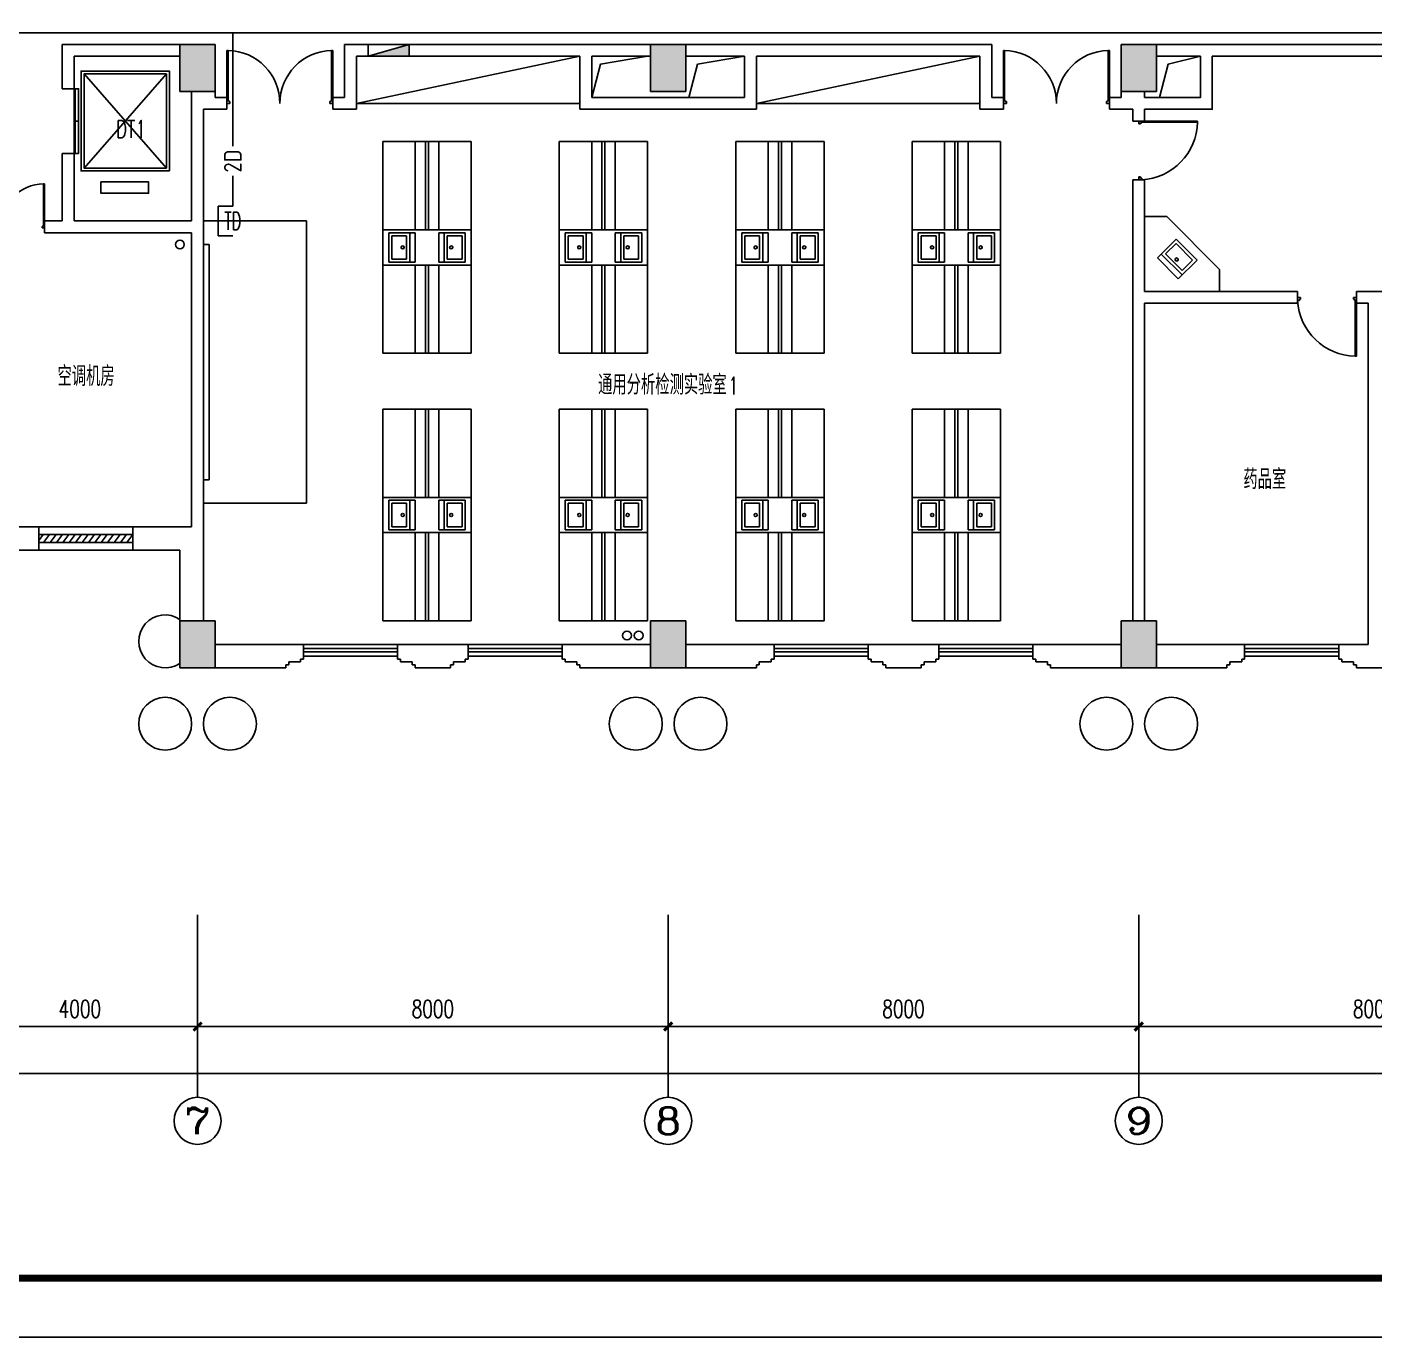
# Model space of a CAD drawing. Extents: x 190999 to 834799, y -200814 to 215286.
# Drawn here: x 217912 to 240812, y -12314 to 9967 of the extents above; entities that cross this region are included whole.
import ezdxf
from ezdxf.enums import TextEntityAlignment as Align

# ---------------------------------------------------------------- set-up
doc = ezdxf.new("R2010")
doc.units = 0
doc.header["$LTSCALE"] = 1000
doc.header["$MEASUREMENT"] = 0
for name, color, linetype in [('00-EQUIP', 3, 'Continuous'), ('00-SIG_TEXT', 7, 'Continuous'), ('00-WIRE-4', 6, 'Continuous'), ('A-墙线', 2, 'Continuous'), ('A-外包装修', 250, 'Continuous'), ('A-外窗', 145, 'Continuous'), ('A-家具', 250, 'Continuous'), ('A-门', 167, 'Continuous'), ('AXIS', 3, 'Continuous'), ('AXIS_TEXT', 7, 'Continuous'), ('COLUMN', 2, 'Continuous'), ('EQUIP_消火栓', 6, 'Continuous'), ('PUB_HATCH', 250, 'Continuous'), ('STAIR', 5, 'Continuous'), ('WALL', 4, 'Continuous'), ('WINDOW', 7, 'Continuous'), ('图框', 189, 'Continuous'), ('房间名称', 7, 'Continuous'), ('桥架', 1, 'Continuous'), ('洞口线', 177, 'Continuous'), ('雨水管', 3, 'Continuous')]:
    doc.layers.add(name, color=color, linetype=linetype)
doc.styles.add('-GBCBIGGBENOR', font='GBENOR.shx', dxfattribs={"bigfont": 'GBCBIG.shx'})
doc.styles.add('_COMPLEX', font='COMPLEX.shx', dxfattribs={"width": 0.5})
doc.styles.add('_TCH_AXIS', font='COMPLEX', dxfattribs={"bigfont": 'GBCBIG'})
doc.styles.add('_TCH_DIM', font='SIMPLEX', dxfattribs={"bigfont": 'GBCBIG'})
doc.styles.add('COMPLEX', font='COMPLEX')
doc.styles.add('DIM_FONT', font='SIMPLEX', dxfattribs={"width": 0.7, "bigfont": 'GBCBIG'})
doc.styles.get("Standard").update_dxf_attribs({"font": 'simhei.ttf'})
doc.styles.add('zz-1', font='arial.ttf', dxfattribs={"width": 0.8})
doc.dimstyles.new('DIMN', dxfattribs={"dimtxt": 300, "dimasz": 100, "dimexe": 250, "dimexo": 300, "dimgap": 150, "dimtad": 1, "dimdec": 0, "dimzin": 0, "dimdsep": 46, "dimtxsty": 'DIM_FONT', "dimblk": 'ARCHTICK', "dimcen": 0.09, "dimclrt": 7, "dimazin": 2, "dimtfac": 1, "dimtdec": 0, "dimtix": 1, "dimtmove": 2, "dimatfit": 3, "dimfxl": 0, "dimtolj": 1, "dimtzin": 0, "dimarcsym": 0})

# ---------------------------------------------------------------- blocks, each defined once
blk = doc.blocks.new('TJAD_TK_A0')
at = {"layer": '图框'}
blk.add_line((973, -441.7), (2162, -441.7), dxfattribs=at)
at = {"layer": '图框', "const_width": 1.2}
blk.add_lwpolyline([(2152, -431.7), (2152, 389.3), (998, 389.3), (998, -431.7)], close=True, dxfattribs=at)
blk = doc.blocks.new('m1800')
at = {"layer": 'A-墙线'}
for p, q in [((-900, -100), (-900, 100)), ((900, -100), (900, 100))]:
    blk.add_line(p, q, dxfattribs=at)
at = {"layer": 'A-门'}
for p, q in [((-900, 900), (-900, 0)), ((-900, 900), (-880, 900)), ((-880, 900), (-880, 50)), ((880, 900), (880, 50)), ((900, 900), (880, 900)), ((900, 900), (900, 0)), ((-900, 50), (-870, 50)), ((-900, 0), (-850, 0)), ((-870, 50), (-870, 30)), ((-870, 30), (-850, 30)), ((-850, 30), (-850, 0)), ((850, 30), (850, 0)), ((870, 30), (850, 30)), ((900, 0), (850, 0)), ((870, 50), (870, 30)), ((900, 50), (870, 50))]:
    blk.add_line(p, q, dxfattribs=at)
for centre, start, end in [((-900, 0), 0, 88.7267), ((900, 0), 91.2733, 180)]:
    blk.add_arc(centre, 900, start, end, dxfattribs=at)
blk = doc.blocks.new('m1000')
at = {"layer": 'A-墙线'}
for p, q in [((0, 0), (0, 200)), ((1000, 0), (1000, 200))]:
    blk.add_line(p, q, dxfattribs=at)
at = {"layer": 'A-门'}
for p, q in [((0, 1100), (0, 100)), ((0, 1100), (20, 1100)), ((20, 1100), (20, 150)), ((0, 150), (30, 150)), ((0, 100), (50, 100)), ((30, 150), (30, 130)), ((30, 130), (50, 130)), ((50, 130), (50, 100)), ((950, 130), (950, 100)), ((970, 130), (950, 130)), ((1000, 100), (950, 100)), ((970, 150), (970, 130)), ((1000, 150), (970, 150)), ((1000, 150), (1000, 100))]:
    blk.add_line(p, q, dxfattribs=at)
blk.add_arc((0, 100), 1000, 2.866, 88.854, dxfattribs=at)
blk = doc.blocks.new('$TwtSys$00000434')
for p, q in [((-0.5, 0.5), (-0.5, -0.5)), ((-0.5, -0.5), (0.5, 0.5)), ((0.5, 0.5), (-0.5, 0.5)), ((0.5, -0.5), (0.5, 0.5)), ((-0.5, -0.5), (0.5, -0.5))]:
    blk.add_line(p, q)
blk.add_solid([(0.5, -0.5), (0.5, 0.5), (-0.5, -0.5)])
blk = doc.blocks.new('$WINLIB2D$00000039')
at = {"color": 0}
for p, q in [((0.5, 0.5), (-0.5, 0.5)), ((-0.5, 0.167), (0.5, 0.167)), ((-0.384, -0.167), (-0.448, 0.167)), ((-0.316, -0.167), (-0.38, 0.167)), ((-0.248, -0.167), (-0.312, 0.167)), ((-0.18, -0.167), (-0.244, 0.167)), ((-0.112, -0.167), (-0.176, 0.167)), ((-0.044, -0.167), (-0.108, 0.167)), ((0.024, -0.167), (-0.04, 0.167)), ((0.092, -0.167), (0.028, 0.167)), ((0.16, -0.167), (0.096, 0.167)), ((0.228, -0.167), (0.164, 0.167)), ((0.296, -0.167), (0.232, 0.167)), ((0.364, -0.167), (0.3, 0.167)), ((0.432, -0.167), (0.368, 0.167)), ((0.5, -0.167), (0.436, 0.167)), ((-0.452, -0.167), (-0.5, 0.084)), ((-0.5, -0.167), (0.5, -0.167)), ((0.5, -0.5), (-0.5, -0.5))]:
    blk.add_line(p, q, dxfattribs=at)
blk = doc.blocks.new('_ArchTick')
at = {"const_width": 0.5}
blk.add_lwpolyline([(-0.7, -0.7), (0.7, 0.7)], dxfattribs=at)
blk = doc.blocks.new('*D869')
at = {"layer": 'AXIS', "color": 0, "lineweight": -2}
for p, q in [((216812, -5433), (216812, -7283)), ((220812, -5433), (220812, -7283)), ((216812, -7033), (220812, -7033))]:
    blk.add_line(p, q, dxfattribs=at)
at = {"layer": 'Defpoints', "color": 0}
for p in [(216812, -5133), (220812, -5133), (220812, -7033)]:
    blk.add_point(p, dxfattribs=at)
at = {"layer": 'AXIS', "color": 0, "lineweight": -2, "xscale": 100, "yscale": 100, "zscale": 100, "rotation": 180}
blk.add_blockref('_ArchTick', (216812, -7033), dxfattribs=at)
at = {"layer": 'AXIS', "color": 0, "lineweight": -2, "xscale": 100, "yscale": 100, "zscale": 100}
blk.add_blockref('_ArchTick', (220812, -7033), dxfattribs=at)
at = {"layer": 'AXIS', "color": 7, "insert": (218812, -6733), "char_height": 300, "attachment_point": 5, "style": 'DIM_FONT'}
blk.add_mtext('\\A1;4000', dxfattribs=at)
blk = doc.blocks.new('*D870')
at = {"layer": 'AXIS', "color": 0, "lineweight": -2}
for p, q in [((220812, -5433), (220812, -7283)), ((228812, -5433), (228812, -7283)), ((220812, -7033), (228812, -7033))]:
    blk.add_line(p, q, dxfattribs=at)
at = {"layer": 'Defpoints', "color": 0}
for p in [(220812, -5133), (228812, -5133), (228812, -7033)]:
    blk.add_point(p, dxfattribs=at)
at = {"layer": 'AXIS', "color": 0, "lineweight": -2, "xscale": 100, "yscale": 100, "zscale": 100, "rotation": 180}
blk.add_blockref('_ArchTick', (220812, -7033), dxfattribs=at)
at = {"layer": 'AXIS', "color": 0, "lineweight": -2, "xscale": 100, "yscale": 100, "zscale": 100}
blk.add_blockref('_ArchTick', (228812, -7033), dxfattribs=at)
at = {"layer": 'AXIS', "color": 7, "insert": (224812, -6733), "char_height": 300, "attachment_point": 5, "style": 'DIM_FONT'}
blk.add_mtext('\\A1;8000', dxfattribs=at)
blk = doc.blocks.new('*D871')
at = {"layer": 'AXIS', "color": 0, "lineweight": -2}
for p, q in [((228812, -5433), (228812, -7283)), ((236812, -5433), (236812, -7283)), ((228812, -7033), (236812, -7033))]:
    blk.add_line(p, q, dxfattribs=at)
at = {"layer": 'Defpoints', "color": 0}
for p in [(228812, -5133), (236812, -5133), (236812, -7033)]:
    blk.add_point(p, dxfattribs=at)
at = {"layer": 'AXIS', "color": 0, "lineweight": -2, "xscale": 100, "yscale": 100, "zscale": 100, "rotation": 180}
blk.add_blockref('_ArchTick', (228812, -7033), dxfattribs=at)
at = {"layer": 'AXIS', "color": 0, "lineweight": -2, "xscale": 100, "yscale": 100, "zscale": 100}
blk.add_blockref('_ArchTick', (236812, -7033), dxfattribs=at)
at = {"layer": 'AXIS', "color": 7, "insert": (232812, -6733), "char_height": 300, "attachment_point": 5, "style": 'DIM_FONT'}
blk.add_mtext('\\A1;8000', dxfattribs=at)
blk = doc.blocks.new('*D872')
at = {"layer": 'AXIS', "color": 0, "lineweight": -2}
for p, q in [((236812, -5433), (236812, -7283)), ((244812, -5433), (244812, -7283)), ((236812, -7033), (244812, -7033))]:
    blk.add_line(p, q, dxfattribs=at)
at = {"layer": 'Defpoints', "color": 0}
for p in [(236812, -5133), (244812, -5133), (244812, -7033)]:
    blk.add_point(p, dxfattribs=at)
at = {"layer": 'AXIS', "color": 0, "lineweight": -2, "xscale": 100, "yscale": 100, "zscale": 100, "rotation": 180}
blk.add_blockref('_ArchTick', (236812, -7033), dxfattribs=at)
at = {"layer": 'AXIS', "color": 0, "lineweight": -2, "xscale": 100, "yscale": 100, "zscale": 100}
blk.add_blockref('_ArchTick', (244812, -7033), dxfattribs=at)
at = {"layer": 'AXIS', "color": 7, "insert": (240812, -6733), "char_height": 300, "attachment_point": 5, "style": 'DIM_FONT'}
blk.add_mtext('\\A1;8000', dxfattribs=at)
blk = doc.blocks.new('*D879')
at = {"layer": 'AXIS', "color": 0, "lineweight": -2}
for p, q in [((206112, -5433), (206112, -8083)), ((283362, -5433), (283362, -8083)), ((206112, -7833), (283362, -7833))]:
    blk.add_line(p, q, dxfattribs=at)
at = {"layer": 'Defpoints', "color": 0}
for p in [(206112, -5133), (283362, -5133), (283362, -7833)]:
    blk.add_point(p, dxfattribs=at)
at = {"layer": 'AXIS', "color": 0, "lineweight": -2, "xscale": 100, "yscale": 100, "zscale": 100, "rotation": 180}
blk.add_blockref('_ArchTick', (206112, -7833), dxfattribs=at)
at = {"layer": 'AXIS', "color": 0, "lineweight": -2, "xscale": 100, "yscale": 100, "zscale": 100}
blk.add_blockref('_ArchTick', (283362, -7833), dxfattribs=at)
at = {"layer": 'AXIS', "color": 7, "insert": (244737, -7533), "char_height": 300, "attachment_point": 5, "style": 'DIM_FONT'}
blk.add_mtext('\\A1;77250', dxfattribs=at)
blk = doc.blocks.new('_AXISO')
blk.add_circle((0, 0), 0.5)
at = {"layer": 'AXIS_TEXT', "style": 'COMPLEX', "width": 1.041667}
blk.add_attdef('A', text='', height=0.56, dxfattribs=at).set_placement((-0.25, -0.28), (0.25, -0.28), align=Align.FIT)
blk = doc.blocks.new('$plan$00001609')
at = {"linetype": 'Continuous'}
for p, q in [((0, -251), (0, 251)), ((0, 251), (450, 251)), ((93, -251), (93, 251)), ((450, 251), (450, -251)), ((146, -199), (146, 199)), ((146, 199), (397, 199)), ((397, 199), (397, -199)), ((146, -199), (397, -199)), ((0, -251), (450, -251))]:
    blk.add_line(p, q, dxfattribs=at)
blk.add_line((238, 2), (238, 0))
blk.add_arc((212, 0), 26, 4.716, 0, dxfattribs=at)
at = {"style": 'zz-1'}
for tag in ['YSIZE', 'XSIZE']:
    blk.add_attdef(tag, (0, 0), '', height=0.5, dxfattribs=at)
blk = doc.blocks.new('_LINKPT1')
at = {"color": 0}
blk.add_line((0, 0), (0, 0), dxfattribs=at)
blk = doc.blocks.new('IO37IMB6')
for p, q in [((-0.5, 0.499), (-0.5, 0.999)), ((0.5, 0.999), (0.5, 0.499)), ((0.5, 0.499), (-0.5, 0.499)), ((0, 0.5), (0, 0))]:
    blk.add_line(p, q)
at = {"xscale": 0.002, "yscale": 0.002, "zscale": 0.002}
for p in [(0, 1.384), (-0.5, 0.499), (0.5, 0.499), (0, 0)]:
    blk.add_blockref('_LINKPT1', p, dxfattribs=at)
at = {"style": '_COMPLEX', "width": 0.6, "flags": 8}
blk.add_attdef('$TEXT$', text='', height=0.6, dxfattribs=at).set_placement((0, 1), align=Align.MIDDLE_CENTER)
at = {"flags": 9}
blk.add_attdef('A', (0, 0), '', height=0.00002, dxfattribs=at)

msp = doc.modelspace()

# ---------------------------------------------------------------- hatches: boundary and pattern name
at = {"layer": 'PUB_HATCH'}
for points in [[(221111.6, 9667.4), (220511.6, 9667.4), (220511.6, 8867.4), (221111.6, 8867.4)], [(229111.6, 9667.4), (228511.6, 9667.4), (228511.6, 8867.4), (229111.6, 8867.4)], [(237111.6, 9667.4), (236511.6, 9667.4), (236511.6, 8867.4), (237111.6, 8867.4)], [(221111.6, -132.6), (220511.6, -132.6), (220511.6, -932.6), (221111.6, -932.6)], [(229111.6, -132.6), (228511.6, -132.6), (228511.6, -932.6), (229111.6, -932.6)], [(237111.6, -132.6), (236511.6, -132.6), (236511.6, -932.6), (237111.6, -932.6)]]:
    msp.add_hatch(color=256, dxfattribs=at).paths.add_polyline_path(points)

# ---------------------------------------------------------------- linework, layer by layer
at = {"layer": '00-WIRE-4'}
for p, q in [((221411.1, 7937.5), (221411.1, 9867.4)), ((221411.1, 6917.4), (221411.1, 7436.9))]:
    msp.add_line(p, q, dxfattribs=at)
at = {"layer": 'A-墙线'}
for p, q in [((218511.6, 8917.4), (218511.6, 9667.4)), ((218511.6, 9667.4), (220511.6, 9667.4)), ((228511.6, 9667.4), (223311.6, 9667.4)), ((223311.6, 8767.4), (223311.6, 9667.4)), ((229111.6, 9667.4), (234311.6, 9667.4)), ((234311.6, 8767.4), (234311.6, 9667.4)), ((242311.6, 9667.4), (237111.6, 9667.4)), ((218711.6, 9467.4), (220511.6, 9467.4)), ((218711.6, 8917.4), (218711.6, 9467.4)), ((227311.6, 9467.4), (223511.6, 9467.4)), ((223511.6, 8567.4), (223511.6, 9467.4)), ((227311.6, 8567.4), (227311.6, 9467.4)), ((228511.6, 9467.4), (227511.6, 9467.4)), ((227511.6, 9467.4), (227511.6, 8767.4)), ((229111.6, 9467.4), (230111.6, 9467.4)), ((230111.6, 9467.4), (230111.6, 8767.4)), ((230311.6, 9467.4), (234111.6, 9467.4)), ((230311.6, 8567.4), (230311.6, 9467.4)), ((234111.6, 8567.4), (234111.6, 9467.4)), ((237861.6, 9467.4), (237111.6, 9467.4)), ((242111.6, 9467.4), (238061.6, 9467.4)), ((218711.6, 8917.4), (218511.6, 8917.4)), ((220711.6, 8867.4), (220711.6, 6667.4)), ((221111.6, 8867.4), (221111.6, 8767.4)), ((221111.6, 8767.4), (221311.6, 8767.4)), ((223111.6, 8767.4), (223311.6, 8767.4)), ((230111.6, 8767.4), (227511.6, 8767.4)), ((234511.6, 8767.4), (234311.6, 8767.4)), ((236511.6, 8767.4), (236311.6, 8767.4)), ((236511.6, 8867.4), (236511.6, 8767.4)), ((236911.6, 8867.4), (236911.6, 8767.4)), ((221311.6, 8567.4), (220911.6, 8567.4)), ((220911.6, 8567.4), (220911.6, -132.6)), ((223111.6, 8567.4), (223511.6, 8567.4)), ((230311.6, 8567.4), (227311.6, 8567.4)), ((234511.6, 8567.4), (234111.6, 8567.4)), ((236311.6, 8567.4), (236711.6, 8567.4)), ((236711.6, 8567.4), (236711.6, 8367.4)), ((236911.6, 8567.4), (236911.6, 8367.4)), ((218711.6, 7817.4), (218511.6, 7817.4)), ((218511.6, 6667.4), (218511.6, 7817.4)), ((218711.6, 6667.4), (218711.6, 7817.4)), ((236711.6, 7367.4), (236711.6, -132.6)), ((236911.6, 7367.4), (236911.6, 5467.4)), ((218211.6, 6667.4), (218511.6, 6667.4)), ((218711.6, 6667.4), (220711.6, 6667.4)), ((218211.6, 6467.4), (220711.6, 6467.4)), ((220711.6, 6467.4), (220711.6, 1467.4)), ((239511.6, 5467.4), (236911.6, 5467.4)), ((239511.6, 5267.4), (236911.6, 5267.4)), ((236911.6, 5267.4), (236911.6, -132.6)), ((241111.6, 5467.4), (240511.6, 5467.4)), ((240711.6, 5267.4), (240511.6, 5267.4)), ((240711.6, -532.6), (240711.6, 5267.4)), ((220511.6, 1067.4), (220511.6, -132.6)), ((221111.6, -532.6), (222611.6, -532.6)), ((222611.6, -782.6), (222611.6, -532.6)), ((224211.6, -532.6), (225411.6, -532.6)), ((224211.6, -782.6), (224211.6, -532.6)), ((225411.6, -782.6), (225411.6, -532.6)), ((227011.6, -532.6), (228511.6, -532.6)), ((227011.6, -782.6), (227011.6, -532.6)), ((230611.6, -532.6), (229111.6, -532.6)), ((230611.6, -782.6), (230611.6, -532.6)), ((233411.6, -532.6), (232211.6, -532.6)), ((232211.6, -782.6), (232211.6, -532.6)), ((233411.6, -782.6), (233411.6, -532.6)), ((236511.6, -532.6), (235011.6, -532.6)), ((235011.6, -782.6), (235011.6, -532.6)), ((237111.6, -532.6), (238611.6, -532.6)), ((238611.6, -782.6), (238611.6, -532.6)), ((240211.6, -532.6), (240711.6, -532.6)), ((240211.6, -782.6), (240211.6, -532.6)), ((222311.6, -932.6), (222311.6, -882.6)), ((222311.6, -882.6), (222361.6, -882.6)), ((222361.6, -882.6), (222361.6, -832.6)), ((222361.6, -832.6), (222561.6, -832.6)), ((222561.6, -782.6), (222611.6, -782.6)), ((222561.6, -832.6), (222561.6, -782.6)), ((224261.6, -782.6), (224211.6, -782.6)), ((224261.6, -832.6), (224261.6, -782.6)), ((224461.6, -832.6), (224261.6, -832.6)), ((224461.6, -882.6), (224461.6, -832.6)), ((224511.6, -882.6), (224461.6, -882.6)), ((224511.6, -932.6), (224511.6, -882.6)), ((225111.6, -932.6), (225111.6, -882.6)), ((225111.6, -882.6), (225161.6, -882.6)), ((225161.6, -882.6), (225161.6, -832.6)), ((225161.6, -832.6), (225361.6, -832.6)), ((225361.6, -782.6), (225411.6, -782.6)), ((225361.6, -832.6), (225361.6, -782.6)), ((227061.6, -782.6), (227011.6, -782.6)), ((227061.6, -832.6), (227061.6, -782.6)), ((227261.6, -832.6), (227061.6, -832.6)), ((227261.6, -882.6), (227261.6, -832.6)), ((227311.6, -882.6), (227261.6, -882.6)), ((227311.6, -932.6), (227311.6, -882.6)), ((230311.6, -932.6), (230311.6, -882.6)), ((230311.6, -882.6), (230361.6, -882.6)), ((230361.6, -882.6), (230361.6, -832.6)), ((230361.6, -832.6), (230561.6, -832.6)), ((230561.6, -782.6), (230611.6, -782.6)), ((230561.6, -832.6), (230561.6, -782.6)), ((232261.6, -782.6), (232211.6, -782.6)), ((232261.6, -832.6), (232261.6, -782.6)), ((232461.6, -832.6), (232261.6, -832.6)), ((232461.6, -882.6), (232461.6, -832.6)), ((232511.6, -882.6), (232461.6, -882.6)), ((232511.6, -932.6), (232511.6, -882.6)), ((233111.6, -932.6), (233111.6, -882.6)), ((233111.6, -882.6), (233161.6, -882.6)), ((233161.6, -882.6), (233161.6, -832.6)), ((233161.6, -832.6), (233361.6, -832.6)), ((233361.6, -782.6), (233411.6, -782.6)), ((233361.6, -832.6), (233361.6, -782.6)), ((235061.6, -782.6), (235011.6, -782.6)), ((235061.6, -832.6), (235061.6, -782.6)), ((235261.6, -832.6), (235061.6, -832.6)), ((235261.6, -882.6), (235261.6, -832.6)), ((235311.6, -882.6), (235261.6, -882.6)), ((235311.6, -932.6), (235311.6, -882.6)), ((238311.6, -932.6), (238311.6, -882.6)), ((238311.6, -882.6), (238361.6, -882.6)), ((238361.6, -882.6), (238361.6, -832.6)), ((238361.6, -832.6), (238561.6, -832.6)), ((238561.6, -782.6), (238611.6, -782.6)), ((238561.6, -832.6), (238561.6, -782.6)), ((240261.6, -782.6), (240211.6, -782.6)), ((240261.6, -832.6), (240261.6, -782.6)), ((240461.6, -832.6), (240261.6, -832.6)), ((240461.6, -882.6), (240461.6, -832.6)), ((240511.6, -882.6), (240461.6, -882.6)), ((240511.6, -932.6), (240511.6, -882.6)), ((221111.6, -932.6), (222311.6, -932.6)), ((224511.6, -932.6), (225111.6, -932.6)), ((227311.6, -932.6), (228511.6, -932.6)), ((230311.6, -932.6), (229111.6, -932.6)), ((233111.6, -932.6), (232511.6, -932.6)), ((236511.6, -932.6), (235311.6, -932.6)), ((237111.6, -932.6), (238311.6, -932.6)), ((240511.6, -932.6), (241111.6, -932.6))]:
    msp.add_line(p, q, dxfattribs=at)
for points in [[(236911.6, 8567.4), (238061.6, 8567.4), (238061.6, 9467.4)], [(236911.6, 8767.4), (237861.6, 8767.4), (237861.6, 9467.4)], [(237161.6, 8767.4), (237861.6, 8767.4), (237861.6, 9467.4)]]:
    msp.add_lwpolyline(points, dxfattribs=at)
at = {"layer": 'A-外包装修'}
for centre in [(220261.6, -1882.6), (221361.6, -1882.6), (228261.6, -1882.6), (229361.6, -1882.6), (236261.6, -1882.6), (237361.6, -1882.6)]:
    msp.add_circle(centre, 450, dxfattribs=at)
msp.add_arc((220261.6, -482.6), 450, 56.25101, 303.74899, dxfattribs=at)
at = {"layer": 'A-外窗'}
for p, q in [((222611.6, -532.6), (224211.6, -532.6)), ((222611.6, -602.6), (224211.6, -602.6)), ((222611.6, -662.6), (224211.6, -662.6)), ((227011.6, -532.6), (225411.6, -532.6)), ((227011.6, -602.6), (225411.6, -602.6)), ((227011.6, -662.6), (225411.6, -662.6)), ((230611.6, -532.6), (232211.6, -532.6)), ((230611.6, -602.6), (232211.6, -602.6)), ((230611.6, -662.6), (232211.6, -662.6)), ((235011.6, -532.6), (233411.6, -532.6)), ((235011.6, -602.6), (233411.6, -602.6)), ((235011.6, -662.6), (233411.6, -662.6)), ((238611.6, -532.6), (240211.6, -532.6)), ((238611.6, -602.6), (240211.6, -602.6)), ((238611.6, -662.6), (240211.6, -662.6)), ((222611.6, -732.6), (224211.6, -732.6)), ((227011.6, -732.6), (225411.6, -732.6)), ((230611.6, -732.6), (232211.6, -732.6)), ((235011.6, -732.6), (233411.6, -732.6)), ((238611.6, -732.6), (240211.6, -732.6))]:
    msp.add_line(p, q, dxfattribs=at)
at = {"layer": 'A-家具'}
for p, q in [((223511.6, 8667.4), (227311.6, 9467.4)), ((230311.6, 8667.4), (234111.6, 9467.4)), ((227311.6, 8667.4), (223511.6, 8667.4)), ((230311.6, 8667.4), (234111.6, 8667.4)), ((223961.6, 8017.4), (223961.6, 4417.4)), ((223961.6, 8017.4), (225461.6, 8017.4)), ((224511.6, 8017.4), (224511.6, 6517.4)), ((224686.6, 8017.4), (224686.6, 6517.4)), ((224736.6, 8017.4), (224736.6, 6517.4)), ((224911.6, 8017.4), (224911.6, 6517.4)), ((225461.6, 8017.4), (225461.6, 4417.4)), ((226961.6, 8017.4), (226961.6, 4417.4)), ((226961.6, 8017.4), (228461.6, 8017.4)), ((227511.6, 8017.4), (227511.6, 6517.4)), ((227686.6, 8017.4), (227686.6, 6517.4)), ((227736.6, 8017.4), (227736.6, 6517.4)), ((227911.6, 8017.4), (227911.6, 6517.4)), ((228461.6, 8017.4), (228461.6, 4417.4)), ((229961.6, 8017.4), (229961.6, 4417.4)), ((229961.6, 8017.4), (231461.6, 8017.4)), ((230511.6, 8017.4), (230511.6, 6517.4)), ((230686.6, 8017.4), (230686.6, 6517.4)), ((230736.6, 8017.4), (230736.6, 6517.4)), ((230911.6, 8017.4), (230911.6, 6517.4)), ((231461.6, 8017.4), (231461.6, 4417.4)), ((232961.6, 8017.4), (232961.6, 4417.4)), ((232961.6, 8017.4), (234461.6, 8017.4)), ((233511.6, 8017.4), (233511.6, 6517.4)), ((233686.6, 8017.4), (233686.6, 6517.4)), ((233736.6, 8017.4), (233736.6, 6517.4)), ((233911.6, 8017.4), (233911.6, 6517.4)), ((234461.6, 8017.4), (234461.6, 4417.4)), ((220911.6, 6667.4), (222661.6, 6667.4)), ((222661.6, 6667.4), (222661.6, 1867.4)), ((237286.6, 6742.4), (236911.6, 6742.4)), ((238186.6, 5842.4), (237286.6, 6742.4)), ((223961.6, 6517.4), (225461.6, 6517.4)), ((226961.6, 6517.4), (228461.6, 6517.4)), ((229961.6, 6517.4), (231461.6, 6517.4)), ((232961.6, 6517.4), (234461.6, 6517.4)), ((220911.6, 6267.4), (221011.6, 6267.4)), ((221011.6, 6267.4), (221011.6, 2267.4)), ((223961.6, 5917.4), (225461.6, 5917.4)), ((224511.6, 5917.4), (224511.6, 4417.4)), ((224686.6, 5917.4), (224686.6, 4417.4)), ((224736.6, 5917.4), (224736.6, 4417.4)), ((224911.6, 5917.4), (224911.6, 4417.4)), ((226961.6, 5917.4), (228461.6, 5917.4)), ((227511.6, 5917.4), (227511.6, 4417.4)), ((227686.6, 5917.4), (227686.6, 4417.4)), ((227736.6, 5917.4), (227736.6, 4417.4)), ((227911.6, 5917.4), (227911.6, 4417.4)), ((229961.6, 5917.4), (231461.6, 5917.4)), ((230511.6, 5917.4), (230511.6, 4417.4)), ((230686.6, 5917.4), (230686.6, 4417.4)), ((230736.6, 5917.4), (230736.6, 4417.4)), ((230911.6, 5917.4), (230911.6, 4417.4)), ((232961.6, 5917.4), (234461.6, 5917.4)), ((233511.6, 5917.4), (233511.6, 4417.4)), ((233686.6, 5917.4), (233686.6, 4417.4)), ((233736.6, 5917.4), (233736.6, 4417.4)), ((233911.6, 5917.4), (233911.6, 4417.4)), ((238186.6, 5842.4), (238186.6, 5467.4)), ((223961.6, 4417.4), (225461.6, 4417.4)), ((226961.6, 4417.4), (228461.6, 4417.4)), ((229961.6, 4417.4), (231461.6, 4417.4)), ((232961.6, 4417.4), (234461.6, 4417.4)), ((223961.6, 3467.4), (223961.6, -132.6)), ((223961.6, 3467.4), (225461.6, 3467.4)), ((224511.6, 3467.4), (224511.6, 1967.4)), ((224686.6, 3467.4), (224686.6, 1967.4)), ((224736.6, 3467.4), (224736.6, 1967.4)), ((224911.6, 3467.4), (224911.6, 1967.4)), ((225461.6, 3467.4), (225461.6, -132.6)), ((226961.6, 3467.4), (226961.6, -132.6)), ((226961.6, 3467.4), (228461.6, 3467.4)), ((227511.6, 3467.4), (227511.6, 1967.4)), ((227686.6, 3467.4), (227686.6, 1967.4)), ((227736.6, 3467.4), (227736.6, 1967.4)), ((227911.6, 3467.4), (227911.6, 1967.4)), ((228461.6, 3467.4), (228461.6, -132.6)), ((229961.6, 3467.4), (229961.6, -132.6)), ((229961.6, 3467.4), (231461.6, 3467.4)), ((230511.6, 3467.4), (230511.6, 1967.4)), ((230686.6, 3467.4), (230686.6, 1967.4)), ((230736.6, 3467.4), (230736.6, 1967.4)), ((230911.6, 3467.4), (230911.6, 1967.4)), ((231461.6, 3467.4), (231461.6, -132.6)), ((232961.6, 3467.4), (232961.6, -132.6)), ((232961.6, 3467.4), (234461.6, 3467.4)), ((233511.6, 3467.4), (233511.6, 1967.4)), ((233686.6, 3467.4), (233686.6, 1967.4)), ((233736.6, 3467.4), (233736.6, 1967.4)), ((233911.6, 3467.4), (233911.6, 1967.4)), ((234461.6, 3467.4), (234461.6, -132.6)), ((220911.6, 2267.4), (221011.6, 2267.4)), ((220911.6, 1867.4), (222661.6, 1867.4)), ((223961.6, 1967.4), (225461.6, 1967.4)), ((226961.6, 1967.4), (228461.6, 1967.4)), ((229961.6, 1967.4), (231461.6, 1967.4)), ((232961.6, 1967.4), (234461.6, 1967.4)), ((223961.6, 1367.4), (225461.6, 1367.4)), ((224511.6, 1367.4), (224511.6, -132.6)), ((224686.6, 1367.4), (224686.6, -132.6)), ((224736.6, 1367.4), (224736.6, -132.6)), ((224911.6, 1367.4), (224911.6, -132.6)), ((226961.6, 1367.4), (228461.6, 1367.4)), ((227511.6, 1367.4), (227511.6, -132.6)), ((227686.6, 1367.4), (227686.6, -132.6)), ((227736.6, 1367.4), (227736.6, -132.6)), ((227911.6, 1367.4), (227911.6, -132.6)), ((229961.6, 1367.4), (231461.6, 1367.4)), ((230511.6, 1367.4), (230511.6, -132.6)), ((230686.6, 1367.4), (230686.6, -132.6)), ((230736.6, 1367.4), (230736.6, -132.6)), ((230911.6, 1367.4), (230911.6, -132.6)), ((232961.6, 1367.4), (234461.6, 1367.4)), ((233511.6, 1367.4), (233511.6, -132.6)), ((233686.6, 1367.4), (233686.6, -132.6)), ((233736.6, 1367.4), (233736.6, -132.6)), ((233911.6, 1367.4), (233911.6, -132.6)), ((223961.6, -132.6), (225461.6, -132.6)), ((226961.6, -132.6), (228461.6, -132.6)), ((229961.6, -132.6), (231461.6, -132.6)), ((232961.6, -132.6), (234461.6, -132.6))]:
    msp.add_line(p, q, dxfattribs=at)
at = {"layer": 'A-门'}
msp.add_line((218711.6, 7817.4), (218711.6, 8917.4), dxfattribs=at)
for points in [[(218734.1, 8367.4), (218734.1, 8917.4), (218789.3, 8917.4), (218789.3, 8367.4)], [(218734.1, 8367.4), (218734.1, 7817.4), (218789.3, 7817.4), (218789.3, 8367.4)]]:
    msp.add_lwpolyline(points, close=True, dxfattribs=at)
at = {"layer": 'AXIS'}
for p, q in [((220811.6, -5132.6), (220811.6, -8236.3)), ((228811.6, -5132.6), (228811.6, -8236.3)), ((236811.6, -5132.6), (236811.6, -8236.3))]:
    msp.add_line(p, q, dxfattribs=at)
at = {"layer": 'COLUMN'}
for p, q in [((221111.6, 9667.4), (220511.6, 9667.4)), ((220511.6, 9667.4), (220511.6, 8867.4)), ((221111.6, 8867.4), (221111.6, 9667.4)), ((229111.6, 9667.4), (228511.6, 9667.4)), ((228511.6, 9667.4), (228511.6, 8867.4)), ((229111.6, 8867.4), (229111.6, 9667.4)), ((237111.6, 9667.4), (236511.6, 9667.4)), ((236511.6, 9667.4), (236511.6, 8867.4)), ((237111.6, 8867.4), (237111.6, 9667.4)), ((220511.6, 8867.4), (221111.6, 8867.4)), ((228511.6, 8867.4), (229111.6, 8867.4)), ((236511.6, 8867.4), (237111.6, 8867.4)), ((221111.6, -132.6), (220511.6, -132.6)), ((220511.6, -132.6), (220511.6, -932.6)), ((221111.6, -932.6), (221111.6, -132.6)), ((229111.6, -132.6), (228511.6, -132.6)), ((228511.6, -132.6), (228511.6, -932.6)), ((229111.6, -932.6), (229111.6, -132.6)), ((237111.6, -132.6), (236511.6, -132.6)), ((236511.6, -132.6), (236511.6, -932.6)), ((237111.6, -932.6), (237111.6, -132.6)), ((220511.6, -932.6), (221111.6, -932.6)), ((228511.6, -932.6), (229111.6, -932.6)), ((236511.6, -932.6), (237111.6, -932.6))]:
    msp.add_line(p, q, dxfattribs=at)
at = {"layer": 'STAIR'}
for p, q in [((220282.7, 7567.4), (218882.7, 9167.4)), ((218882.7, 7567.4), (220282.7, 9167.4))]:
    msp.add_line(p, q, dxfattribs=at)
for points in [[(220332.7, 7517.4), (218832.7, 7517.4), (218832.7, 9217.4), (220332.7, 9217.4)], [(220282.7, 7567.4), (218882.7, 7567.4), (218882.7, 9167.4), (220282.7, 9167.4)], [(219169.4, 7332.5), (219978.8, 7332.5), (219978.8, 7139.3), (219169.4, 7139.3)]]:
    msp.add_lwpolyline(points, close=True, dxfattribs=at)
at = {"layer": 'WALL'}
for p, q in [((217111.8, 1467.4), (218111.6, 1467.4)), ((218111.6, 1467.4), (218111.6, 1067.4)), ((219711.6, 1467.4), (220711.6, 1467.4)), ((219711.6, 1467.4), (219711.6, 1067.4)), ((217511.8, 1067.4), (218111.6, 1067.4)), ((219711.6, 1067.4), (220511.6, 1067.4))]:
    msp.add_line(p, q, dxfattribs=at)
at = {"layer": '桥架'}
msp.add_line((216211.6, 9867.4), (283811.6, 9867.4), dxfattribs=at)
at = {"layer": '洞口线', "ltscale": 2}
for points in [[(227511.6, 8767.4), (227661.6, 9334), (228461.6, 9467.4)], [(229161.6, 8767.4), (229311.6, 9334), (230111.6, 9467.4)], [(237161.6, 8767.4), (237311.6, 9334), (237861.6, 9467.4)]]:
    msp.add_lwpolyline(points, dxfattribs=at)
at = {"layer": '雨水管'}
for centre in [(220511.6, 6267.4), (228111.6, -382.6), (228311.6, -382.6)]:
    msp.add_circle(centre, 75, dxfattribs=at)

# ---------------------------------------------------------------- block references
at = {"layer": '00-EQUIP'}
ref = msp.add_blockref('IO37IMB6', (220911.6, 6667.4), dxfattribs=dict(at, xscale=500, yscale=500, zscale=500, rotation=270))
ref.add_attrib('$TEXT$', 'TD', dxfattribs={"layer": '0', "height": 300, "style": '_COMPLEX', "width": 0.6, "flags": 8}).set_placement((221411.6, 6667.4), align=Align.MIDDLE_CENTER)
at = {"layer": 'A-家具', "yscale": -1, "rotation": 180}
for p in [(224511.6, 6217.4), (227511.6, 6217.4), (230511.6, 6217.4), (233511.6, 6217.4), (224511.6, 1667.4), (227511.6, 1667.4), (230511.6, 1667.4), (233511.6, 1667.4)]:
    msp.add_blockref('$plan$00001609', p, dxfattribs=at)
at = {"layer": 'A-家具'}
for p in [(224911.6, 6217.4), (227911.6, 6217.4), (230911.6, 6217.4), (233911.6, 6217.4), (224911.6, 1667.4), (227911.6, 1667.4), (230911.6, 1667.4), (233911.6, 1667.4)]:
    msp.add_blockref('$plan$00001609', p, dxfattribs=at)
at = {"layer": 'A-家具', "rotation": 45.00000000000001}
msp.add_blockref('$plan$00001609', (237306.3, 5862), dxfattribs=at)
at = {"layer": 'A-门'}
msp.add_blockref('m1800', (222211.6, 8667.4), dxfattribs=at)
at = {"layer": 'A-门', "xscale": -1}
msp.add_blockref('m1800', (235411.6, 8667.4), dxfattribs=at)
at = {"layer": 'A-门'}
for p, rotation in [((236711.6, 8367.4), 270), ((240511.6, 5467.4), 180)]:
    msp.add_blockref('m1000', p, dxfattribs=dict(at, rotation=rotation))
at = {"layer": 'A-门', "xscale": 0.8333333332557231, "yscale": 0.8333333332557231, "zscale": 0.8333333333333334}
msp.add_blockref('m1800', (217461.6, 6550.7), dxfattribs=at)
at = {"layer": 'AXIS'}
ref = msp.add_blockref('_AXISO', (220811.6, -8636.3), dxfattribs=dict(at, xscale=800, yscale=800, zscale=800))
ref.add_attrib('A', '7', dxfattribs={"layer": 'AXIS_TEXT', "height": 452.5, "style": '_TCH_AXIS', "width": 1.5}).set_placement((220585.4, -8862.6), (221037.9, -8862.6), align=Align.FIT)
ref = msp.add_blockref('_AXISO', (228811.6, -8636.3), dxfattribs=dict(at, xscale=800, yscale=800, zscale=800))
ref.add_attrib('A', '8', dxfattribs={"layer": 'AXIS_TEXT', "height": 452.5, "style": '_TCH_AXIS', "width": 1.5}).set_placement((228585.4, -8862.6), (229037.9, -8862.6), align=Align.FIT)
ref = msp.add_blockref('_AXISO', (236811.6, -8636.3), dxfattribs=dict(at, xscale=800, yscale=800, zscale=800))
ref.add_attrib('A', '9', dxfattribs={"layer": 'AXIS_TEXT', "height": 452.5, "style": '_TCH_AXIS', "width": 1.5}).set_placement((236585.4, -8862.6), (237037.9, -8862.6), align=Align.FIT)
at = {"layer": 'EQUIP_消火栓', "xscale": 700, "yscale": 200, "zscale": 700}
msp.add_blockref('$TwtSys$00000434', (224061.6, 9567.4), dxfattribs=at)
at = {"layer": 'WINDOW', "xscale": 1600, "yscale": -400, "zscale": 1600}
msp.add_blockref('$WINLIB2D$00000039', (218911.6, 1267.4), dxfattribs=at)
at = {"layer": '图框', "xscale": 100, "yscale": 100, "zscale": 100}
msp.add_blockref('TJAD_TK_A0', (93698.6, 31856.8), dxfattribs=at)

# ---------------------------------------------------------------- texts
at = {"layer": '00-SIG_TEXT', "style": '-GBCBIGGBENOR'}
msp.add_text('2D', height=300, rotation=90, dxfattribs=at).set_placement((221411.1, 7687.2), align=Align.MIDDLE_CENTER)
at = {"layer": '房间名称', "style": '_TCH_DIM', "width": 0.705882}
for s, p in [('DT1', (219424, 8078.7)), ('1', (229832.1, 3713.6))]:
    msp.add_text(s, height=297.5, dxfattribs=at).set_placement(p)
at = {"layer": '房间名称', "style": '_TCH_DIM'}
for s, p in [('空调机房', (218431.3, 3859.5)), ('通用分析检测实验室', (227620.4, 3713.6)), ('药品室', (238589.4, 2106.9))]:
    msp.add_text(s, height=337.59, dxfattribs=at).set_placement(p)

# ---------------------------------------------------------------- dimensions: what is measured, and where the dimension line sits
at = {"layer": 'AXIS'}
for p1, p2, distance, picture, middle in [((206111.8, -5132.6), (283361.6, -5132.6), -2700, '*D879', (244736.7, -7532.6)), ((216811.6, -5132.6), (220811.6, -5132.6), -1900, '*D869', (218811.6, -6732.6)), ((220811.6, -5132.6), (228811.6, -5132.6), -1900, '*D870', (224811.6, -6732.6)), ((228811.6, -5132.6), (236811.6, -5132.6), -1900, '*D871', (232811.6, -6732.6)), ((236811.6, -5132.6), (244811.6, -5132.6), -1900, '*D872', (240811.6, -6732.6))]:
    dim = msp.add_aligned_dim(p1=p1, p2=p2, distance=distance, dimstyle='DIMN', dxfattribs=at)
    dim.commit()
    dim.dimension.update_dxf_attribs({"geometry": picture, "text_midpoint": middle})

doc.saveas('drawing.dxf')
